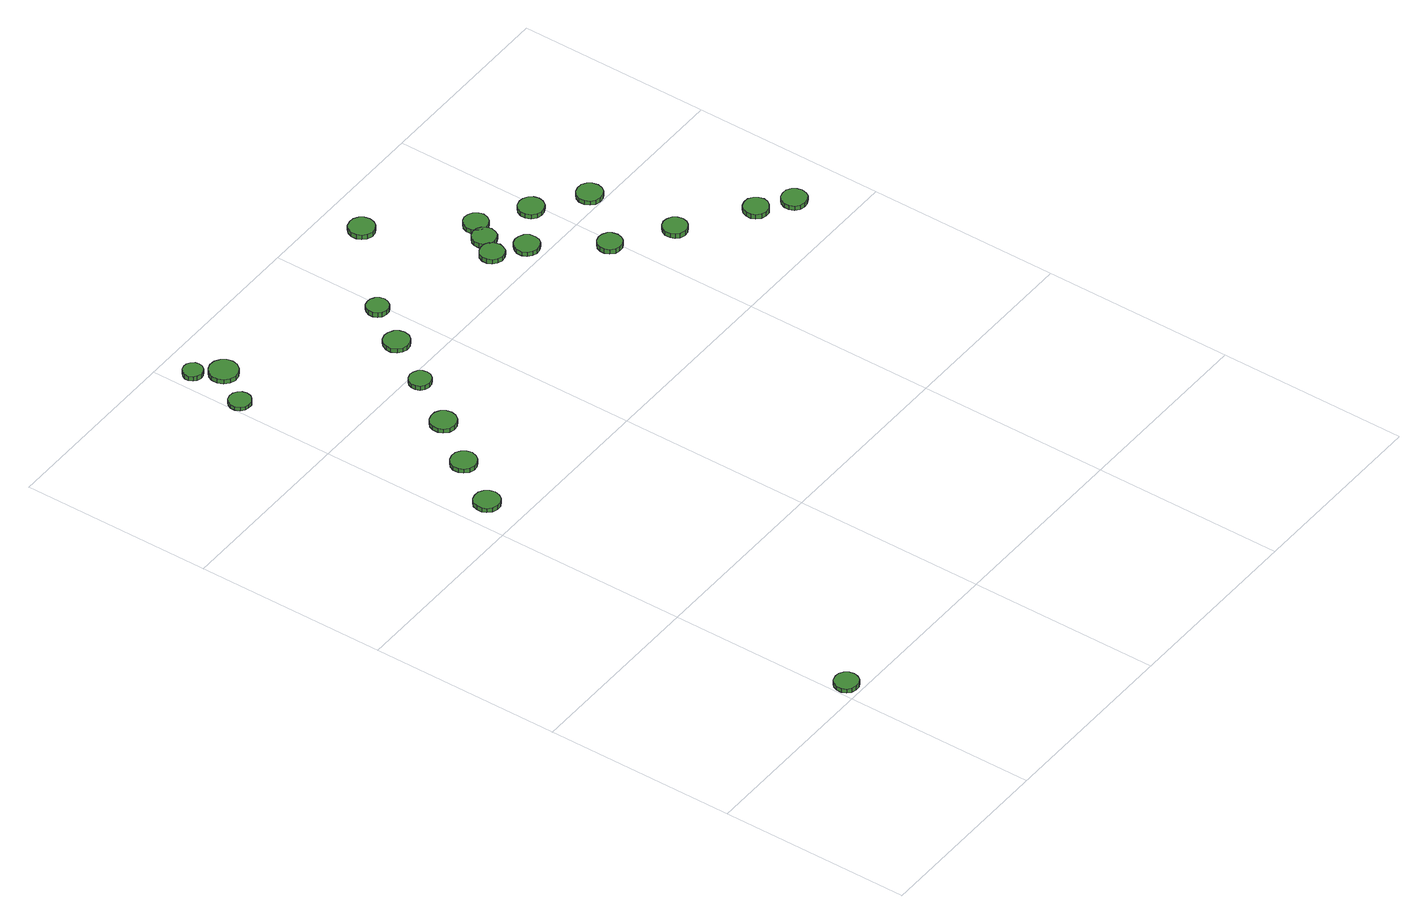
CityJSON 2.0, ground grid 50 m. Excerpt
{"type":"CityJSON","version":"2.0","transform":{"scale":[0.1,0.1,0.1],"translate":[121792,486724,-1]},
"CityObjects":{
"tree1":{"type":"SolitaryVegetationObject","attributes":{"function":"something"},"geometry":[{"type":"MultiSurface","lod":"1","boundaries":[[[0,1,2,3,4,5,6,7,8,9,10,11,12,13,14]],[[15,16,17,18,19,20,21,22,23,24,25,26,27,28,29]],[[0,29,28,1]],[[1,28,27,2]],[[2,27,26,3]],[[3,26,25,4]],[[4,25,24,5]],[[5,24,23,6]],[[6,23,22,7]],[[7,22,21,8]],[[8,21,20,9]],[[9,20,19,10]],[[10,19,18,11]],[[11,18,17,12]],[[12,17,16,13]],[[13,16,15,14]],[[14,15,29,0]]]}]},
"tree2":{"type":"SolitaryVegetationObject","attributes":{"function":"something"},"geometry":[{"type":"MultiSurface","lod":"1","boundaries":[[[30,31,32,33,34,35,36,37,38,39,40,41,42,43,44]],[[45,46,47,48,49,50,51,52,53,54,55,56,57,58,59]],[[30,59,58,31]],[[31,58,57,32]],[[32,57,56,33]],[[33,56,55,34]],[[34,55,54,35]],[[35,54,53,36]],[[36,53,52,37]],[[37,52,51,38]],[[38,51,50,39]],[[39,50,49,40]],[[40,49,48,41]],[[41,48,47,42]],[[42,47,46,43]],[[43,46,45,44]],[[44,45,59,30]]]}]},
"tree3":{"type":"SolitaryVegetationObject","attributes":{"function":"something"},"geometry":[{"type":"MultiSurface","lod":"1","boundaries":[[[60,61,62,63,64,65,66,67,68,69,70,71,72,73,74]],[[75,76,77,78,79,80,81,82,83,84,85,86,87,88,89]],[[60,89,88,61]],[[61,88,87,62]],[[62,87,86,63]],[[63,86,85,64]],[[64,85,84,65]],[[65,84,83,66]],[[66,83,82,67]],[[67,82,81,68]],[[68,81,80,69]],[[69,80,79,70]],[[70,79,78,71]],[[71,78,77,72]],[[72,77,76,73]],[[73,76,75,74]],[[74,75,89,60]]]}]},
"tree4":{"type":"SolitaryVegetationObject","attributes":{"function":"something"},"geometry":[{"type":"MultiSurface","lod":"1","boundaries":[[[90,91,92,93,94,95,96,97,98,99,100,101,102,103,104]],[[105,106,107,108,109,110,111,112,113,114,115,116,117,118,119]],[[90,119,118,91]],[[91,118,117,92]],[[92,117,116,93]],[[93,116,115,94]],[[94,115,114,95]],[[95,114,113,96]],[[96,113,112,97]],[[97,112,111,98]],[[98,111,110,99]],[[99,110,109,100]],[[100,109,108,101]],[[101,108,107,102]],[[102,107,106,103]],[[103,106,105,104]],[[104,105,119,90]]]}]},
"tree5":{"type":"SolitaryVegetationObject","attributes":{"function":"something"},"geometry":[{"type":"MultiSurface","lod":"1","boundaries":[[[120,121,122,123,124,125,126,127,128,129,130,131,132,133,134]],[[135,136,137,138,139,140,141,142,143,144,145,146,147,148,149]],[[120,149,148,121]],[[121,148,147,122]],[[122,147,146,123]],[[123,146,145,124]],[[124,145,144,125]],[[125,144,143,126]],[[126,143,142,127]],[[127,142,141,128]],[[128,141,140,129]],[[129,140,139,130]],[[130,139,138,131]],[[131,138,137,132]],[[132,137,136,133]],[[133,136,135,134]],[[134,135,149,120]]]}]},
"tree6":{"type":"SolitaryVegetationObject","attributes":{"function":"something"},"geometry":[{"type":"MultiSurface","lod":"1","boundaries":[[[150,151,152,153,154,155,156,157,158,159,160,161,162,163,164]],[[165,166,167,168,169,170,171,172,173,174,175,176,177,178,179]],[[150,179,178,151]],[[151,178,177,152]],[[152,177,176,153]],[[153,176,175,154]],[[154,175,174,155]],[[155,174,173,156]],[[156,173,172,157]],[[157,172,171,158]],[[158,171,170,159]],[[159,170,169,160]],[[160,169,168,161]],[[161,168,167,162]],[[162,167,166,163]],[[163,166,165,164]],[[164,165,179,150]]]}]},
"tree7":{"type":"SolitaryVegetationObject","attributes":{"function":"something"},"geometry":[{"type":"MultiSurface","lod":"1","boundaries":[[[180,181,182,183,184,185,186,187,188,189,190,191,192,193,194]],[[195,196,197,198,199,200,201,202,203,204,205,206,207,208,209]],[[180,209,208,181]],[[181,208,207,182]],[[182,207,206,183]],[[183,206,205,184]],[[184,205,204,185]],[[185,204,203,186]],[[186,203,202,187]],[[187,202,201,188]],[[188,201,200,189]],[[189,200,199,190]],[[190,199,198,191]],[[191,198,197,192]],[[192,197,196,193]],[[193,196,195,194]],[[194,195,209,180]]]}]},
"tree8":{"type":"SolitaryVegetationObject","attributes":{"function":"something"},"geometry":[{"type":"MultiSurface","lod":"1","boundaries":[[[210,211,212,213,214,215,216,217,218,219,220,221,222,223,224]],[[225,226,227,228,229,230,231,232,233,234,235,236,237,238,239]],[[210,239,238,211]],[[211,238,237,212]],[[212,237,236,213]],[[213,236,235,214]],[[214,235,234,215]],[[215,234,233,216]],[[216,233,232,217]],[[217,232,231,218]],[[218,231,230,219]],[[219,230,229,220]],[[220,229,228,221]],[[221,228,227,222]],[[222,227,226,223]],[[223,226,225,224]],[[224,225,239,210]]]}]},
"tree9":{"type":"SolitaryVegetationObject","attributes":{"function":"something"},"geometry":[{"type":"MultiSurface","lod":"1","boundaries":[[[240,241,242,243,244,245,246,247,248,249,250,251,252,253,254]],[[255,256,257,258,259,260,261,262,263,264,265,266,267,268,269]],[[240,269,268,241]],[[241,268,267,242]],[[242,267,266,243]],[[243,266,265,244]],[[244,265,264,245]],[[245,264,263,246]],[[246,263,262,247]],[[247,262,261,248]],[[248,261,260,249]],[[249,260,259,250]],[[250,259,258,251]],[[251,258,257,252]],[[252,257,256,253]],[[253,256,255,254]],[[254,255,269,240]]]}]},
"tree10":{"type":"SolitaryVegetationObject","attributes":{"function":"something"},"geometry":[{"type":"MultiSurface","lod":"1","boundaries":[[[270,271,272,273,274,275,276,277,278,279,280,281,282,283,284]],[[285,286,287,288,289,290,291,292,293,294,295,296,297,298,299]],[[270,299,298,271]],[[271,298,297,272]],[[272,297,296,273]],[[273,296,295,274]],[[274,295,294,275]],[[275,294,293,276]],[[276,293,292,277]],[[277,292,291,278]],[[278,291,290,279]],[[279,290,289,280]],[[280,289,288,281]],[[281,288,287,282]],[[282,287,286,283]],[[283,286,285,284]],[[284,285,299,270]]]}]},
"tree11":{"type":"SolitaryVegetationObject","attributes":{"function":"something"},"geometry":[{"type":"MultiSurface","lod":"1","boundaries":[[[300,301,302,303,304,305,306,307,308,309,310,311,312,313,314]],[[315,316,317,318,319,320,321,322,323,324,325,326,327,328,329]],[[300,329,328,301]],[[301,328,327,302]],[[302,327,326,303]],[[303,326,325,304]],[[304,325,324,305]],[[305,324,323,306]],[[306,323,322,307]],[[307,322,321,308]],[[308,321,320,309]],[[309,320,319,310]],[[310,319,318,311]],[[311,318,317,312]],[[312,317,316,313]],[[313,316,315,314]],[[314,315,329,300]]]}]},
"tree12":{"type":"SolitaryVegetationObject","attributes":{"function":"something"},"geometry":[{"type":"MultiSurface","lod":"1","boundaries":[[[330,331,332,333,334,335,336,337,338,339,340,341,342,343,344]],[[345,346,347,348,349,350,351,352,353,354,355,356,357,358,359]],[[330,359,358,331]],[[331,358,357,332]],[[332,357,356,333]],[[333,356,355,334]],[[334,355,354,335]],[[335,354,353,336]],[[336,353,352,337]],[[337,352,351,338]],[[338,351,350,339]],[[339,350,349,340]],[[340,349,348,341]],[[341,348,347,342]],[[342,347,346,343]],[[343,346,345,344]],[[344,345,359,330]]]}]},
"tree13":{"type":"SolitaryVegetationObject","attributes":{"function":"something"},"geometry":[{"type":"MultiSurface","lod":"1","boundaries":[[[360,361,362,363,364,365,366,367,368,369,370,371,372,373,374]],[[375,376,377,378,379,380,381,382,383,384,385,386,387,388,389]],[[360,389,388,361]],[[361,388,387,362]],[[362,387,386,363]],[[363,386,385,364]],[[364,385,384,365]],[[365,384,383,366]],[[366,383,382,367]],[[367,382,381,368]],[[368,381,380,369]],[[369,380,379,370]],[[370,379,378,371]],[[371,378,377,372]],[[372,377,376,373]],[[373,376,375,374]],[[374,375,389,360]]]}]},
"tree14":{"type":"SolitaryVegetationObject","attributes":{"function":"something"},"geometry":[{"type":"MultiSurface","lod":"1","boundaries":[[[390,391,392,393,394,395,396,397,398,399,400,401,402,403,404]],[[405,406,407,408,409,410,411,412,413,414,415,416,417,418,419]],[[390,419,418,391]],[[391,418,417,392]],[[392,417,416,393]],[[393,416,415,394]],[[394,415,414,395]],[[395,414,413,396]],[[396,413,412,397]],[[397,412,411,398]],[[398,411,410,399]],[[399,410,409,400]],[[400,409,408,401]],[[401,408,407,402]],[[402,407,406,403]],[[403,406,405,404]],[[404,405,419,390]]]}]},
"tree15":{"type":"SolitaryVegetationObject","attributes":{"function":"something"},"geometry":[{"type":"MultiSurface","lod":"1","boundaries":[[[420,421,422,423,424,425,426,427,428,429,430,431,432,433,434]],[[435,436,437,438,439,440,441,442,443,444,445,446,447,448,449]],[[420,449,448,421]],[[421,448,447,422]],[[422,447,446,423]],[[423,446,445,424]],[[424,445,444,425]],[[425,444,443,426]],[[426,443,442,427]],[[427,442,441,428]],[[428,441,440,429]],[[429,440,439,430]],[[430,439,438,431]],[[431,438,437,432]],[[432,437,436,433]],[[433,436,435,434]],[[434,435,449,420]]]}]},
"tree16":{"type":"SolitaryVegetationObject","attributes":{"function":"something"},"geometry":[{"type":"MultiSurface","lod":"1","boundaries":[[[450,451,452,453,454,455,456,457,458,459,460,461,462,463,464]],[[465,466,467,468,469,470,471,472,473,474,475,476,477,478,479]],[[450,479,478,451]],[[451,478,477,452]],[[452,477,476,453]],[[453,476,475,454]],[[454,475,474,455]],[[455,474,473,456]],[[456,473,472,457]],[[457,472,471,458]],[[458,471,470,459]],[[459,470,469,460]],[[460,469,468,461]],[[461,468,467,462]],[[462,467,466,463]],[[463,466,465,464]],[[464,465,479,450]]]}]},
"tree17":{"type":"SolitaryVegetationObject","attributes":{"function":"something"},"geometry":[{"type":"MultiSurface","lod":"1","boundaries":[[[480,481,482,483,484,485,486,487,488,489,490,491,492,493,494]],[[495,496,497,498,499,500,501,502,503,504,505,506,507,508,509]],[[480,509,508,481]],[[481,508,507,482]],[[482,507,506,483]],[[483,506,505,484]],[[484,505,504,485]],[[485,504,503,486]],[[486,503,502,487]],[[487,502,501,488]],[[488,501,500,489]],[[489,500,499,490]],[[490,499,498,491]],[[491,498,497,492]],[[492,497,496,493]],[[493,496,495,494]],[[494,495,509,480]]]}]},
"tree18":{"type":"SolitaryVegetationObject","attributes":{"function":"something"},"geometry":[{"type":"MultiSurface","lod":"1","boundaries":[[[510,511,512,513,514,515,516,517,518,519,520,521,522,523,524]],[[525,526,527,528,529,530,531,532,533,534,535,536,537,538,539]],[[510,539,538,511]],[[511,538,537,512]],[[512,537,536,513]],[[513,536,535,514]],[[514,535,534,515]],[[515,534,533,516]],[[516,533,532,517]],[[517,532,531,518]],[[518,531,530,519]],[[519,530,529,520]],[[520,529,528,521]],[[521,528,527,522]],[[522,527,526,523]],[[523,526,525,524]],[[524,525,539,510]]]}]},
"tree19":{"type":"SolitaryVegetationObject","attributes":{"function":"something"},"geometry":[{"type":"MultiSurface","lod":"1","boundaries":[[[540,541,542,543,544,545,546,547,548,549,550,551,552,553,554]],[[555,556,557,558,559,560,561,562,563,564,565,566,567,568,569]],[[540,569,568,541]],[[541,568,567,542]],[[542,567,566,543]],[[543,566,565,544]],[[544,565,564,545]],[[545,564,563,546]],[[546,563,562,547]],[[547,562,561,548]],[[548,561,560,549]],[[549,560,559,550]],[[550,559,558,551]],[[551,558,557,552]],[[552,557,556,553]],[[553,556,555,554]],[[554,555,569,540]]]}]},
"tree20":{"type":"SolitaryVegetationObject","attributes":{"function":"something"},"geometry":[{"type":"MultiSurface","lod":"1","boundaries":[[[570,571,572,573,574,575,576,577,578,579,580,581,582,583,584]],[[585,586,587,588,589,590,591,592,593,594,595,596,597,598,599]],[[570,599,598,571]],[[571,598,597,572]],[[572,597,596,573]],[[573,596,595,574]],[[574,595,594,575]],[[575,594,593,576]],[[576,593,592,577]],[[577,592,591,578]],[[578,591,590,579]],[[579,590,589,580]],[[580,589,588,581]],[[581,588,587,582]],[[582,587,586,583]],[[583,586,585,584]],[[584,585,599,570]]]}]},
"tree21":{"type":"SolitaryVegetationObject","attributes":{"function":"something"},"geometry":[{"type":"MultiSurface","lod":"1","boundaries":[[[600,601,602,603,604,605,606,607,608,609,610,611,612,613,614]],[[615,616,617,618,619,620,621,622,623,624,625,626,627,628,629]],[[600,629,628,601]],[[601,628,627,602]],[[602,627,626,603]],[[603,626,625,604]],[[604,625,624,605]],[[605,624,623,606]],[[606,623,622,607]],[[607,622,621,608]],[[608,621,620,609]],[[609,620,619,610]],[[610,619,618,611]],[[611,618,617,612]],[[612,617,616,613]],[[613,616,615,614]],[[614,615,629,600]]]}]}
},
"vertices":[
[65,38,20],[62,51,20],[55,61,20],[44,68,20],[31,69,20],[18,65,20],[9,57,20],[4,45,20],[4,32,20],[9,20,20],[18,12,20],[31,8,20],[44,9,20],[55,15,20],[62,26,20],[62,26,8],[55,15,8],[44,9,8],[31,8,8],[18,12,8],[9,20,8],[4,32,8],[4,45,8],[9,57,8],[18,65,8],[31,69,8],[44,68,8],[55,61,8],[62,51,8],[65,38,8],
[104,1094,20],[101,1108,20],[93,1119,20],[81,1126,20],[68,1127,20],[54,1123,20],[44,1114,20],[39,1101,20],[39,1087,20],[44,1075,20],[54,1065,20],[68,1061,20],[81,1062,20],[93,1069,20],[101,1081,20],[101,1081,8],[93,1069,8],[81,1062,8],[68,1061,8],[54,1065,8],[44,1075,8],[39,1087,8],[39,1101,8],[44,1114,8],[54,1123,8],[68,1127,8],[81,1126,8],[93,1119,8],[101,1108,8],[104,1094,8],
[188,1220,19],[185,1234,19],[177,1245,19],[165,1252,19],[152,1253,19],[138,1249,19],[128,1240,19],[122,1227,19],[122,1213,19],[128,1201,19],[138,1192,19],[152,1187,19],[165,1189,19],[177,1196,19],[185,1207,19],[185,1207,7],[177,1196,7],[165,1189,7],[152,1187,7],[138,1192,7],[128,1201,7],[122,1213,7],[122,1227,7],[128,1240,7],[138,1249,7],[152,1253,7],[165,1252,7],[177,1245,7],[185,1234,7],[188,1220,7],
[58,1772,16],[55,1784,16],[48,1793,16],[38,1799,16],[26,1800,16],[15,1797,16],[6,1789,16],[1,1778,16],[1,1766,16],[6,1755,16],[15,1747,16],[26,1744,16],[38,1745,16],[48,1751,16],[55,1760,16],[55,1760,6],[48,1751,6],[38,1745,6],[26,1744,6],[15,1747,6],[6,1755,6],[1,1766,6],[1,1778,6],[6,1789,6],[15,1797,6],[26,1800,6],[38,1799,6],[48,1793,6],[55,1784,6],[58,1772,6],
[75,1921,19],[73,1931,19],[66,1940,19],[57,1945,19],[47,1946,19],[37,1943,19],[29,1936,19],[24,1926,19],[24,1916,19],[29,1906,19],[37,1899,19],[47,1896,19],[57,1897,19],[66,1902,19],[73,1911,19],[73,1911,6],[66,1902,6],[57,1897,6],[47,1896,6],[37,1899,6],[29,1906,6],[24,1916,6],[24,1926,6],[29,1936,6],[37,1943,6],[47,1946,6],[57,1945,6],[66,1940,6],[73,1931,6],[75,1921,6],
[276,1341,20],[273,1355,20],[265,1366,20],[253,1373,20],[239,1374,20],[226,1370,20],[215,1361,20],[210,1348,20],[210,1334,20],[215,1322,20],[226,1312,20],[239,1308,20],[253,1309,20],[265,1316,20],[273,1328,20],[273,1328,8],[265,1316,8],[253,1309,8],[239,1308,8],[226,1312,8],[215,1322,8],[210,1334,8],[210,1348,8],[215,1361,8],[226,1370,8],[239,1374,8],[253,1373,8],[265,1366,8],[273,1355,8],[276,1341,8],
[130,1864,17],[127,1879,17],[118,1891,17],[105,1899,17],[89,1901,17],[75,1896,17],[63,1886,17],[57,1872,17],[57,1856,17],[63,1842,17],[75,1832,17],[89,1827,17],[105,1829,17],[118,1837,17],[127,1849,17],[127,1849,5],[118,1837,5],[105,1829,5],[89,1827,5],[75,1832,5],[63,1842,5],[57,1856,5],[57,1872,5],[63,1886,5],[75,1896,5],[89,1901,5],[105,1899,5],[118,1891,5],[127,1879,5],[130,1864,5],
[359,1471,20],[357,1482,20],[350,1492,20],[340,1497,20],[328,1499,20],[317,1495,20],[308,1487,20],[303,1477,20],[303,1465,20],[308,1454,20],[317,1446,20],[328,1443,20],[340,1444,20],[350,1450,20],[357,1459,20],[357,1459,8],[350,1450,8],[340,1444,8],[328,1443,8],[317,1446,8],[308,1454,8],[303,1465,8],[303,1477,8],[308,1487,8],[317,1495,8],[328,1499,8],[340,1497,8],[350,1492,8],[357,1482,8],[359,1471,8],
[444,1595,20],[441,1608,20],[433,1619,20],[421,1626,20],[407,1628,20],[394,1624,20],[384,1614,20],[378,1602,20],[378,1588,20],[384,1575,20],[394,1566,20],[407,1562,20],[421,1563,20],[433,1570,20],[441,1581,20],[441,1581,8],[433,1570,8],[421,1563,8],[407,1562,8],[394,1566,8],[384,1575,8],[378,1588,8],[378,1602,8],[384,1614,8],[394,1624,8],[407,1628,8],[421,1626,8],[433,1619,8],[441,1608,8],[444,1595,8],
[513,1702,20],[510,1714,20],[503,1723,20],[493,1729,20],[482,1730,20],[470,1727,20],[462,1719,20],[457,1708,20],[457,1696,20],[462,1686,20],[470,1678,20],[482,1674,20],[493,1675,20],[503,1681,20],[510,1691,20],[510,1691,7],[503,1681,7],[493,1675,7],[482,1674,7],[470,1678,7],[462,1686,7],[457,1696,7],[457,1708,7],[462,1719,7],[470,1727,7],[482,1730,7],[493,1729,7],[503,1723,7],[510,1714,7],[513,1702,7],
[723,1894,22],[720,1908,22],[712,1919,22],[700,1926,22],[687,1927,22],[673,1923,22],[663,1914,22],[658,1901,22],[658,1887,22],[663,1875,22],[673,1866,22],[687,1861,22],[700,1863,22],[712,1870,22],[720,1881,22],[720,1881,9],[712,1870,9],[700,1863,9],[687,1861,9],[673,1866,9],[663,1875,9],[658,1887,9],[658,1901,9],[663,1914,9],[673,1923,9],[687,1927,9],[700,1926,9],[712,1919,9],[720,1908,9],[723,1894,9],
[826,1595,21],[823,1608,21],[816,1619,21],[805,1625,21],[792,1626,21],[780,1622,21],[770,1614,21],[765,1602,21],[765,1589,21],[770,1577,21],[780,1569,21],[792,1565,21],[805,1566,21],[816,1572,21],[823,1583,21],[823,1583,8],[816,1572,8],[805,1566,8],[792,1565,8],[780,1569,8],[770,1577,8],[765,1589,8],[765,1602,8],[770,1614,8],[780,1622,8],[792,1626,8],[805,1625,8],[816,1619,8],[823,1608,8],[826,1595,8],
[861,1643,20],[858,1656,20],[851,1666,20],[840,1673,20],[827,1674,20],[815,1670,20],[805,1661,20],[800,1650,20],[800,1637,20],[805,1625,20],[815,1616,20],[827,1612,20],[840,1614,20],[851,1620,20],[858,1631,20],[858,1631,7],[851,1620,7],[840,1614,7],[827,1612,7],[815,1616,7],[805,1625,7],[800,1637,7],[800,1650,7],[805,1661,7],[815,1670,7],[827,1674,7],[840,1673,7],[851,1666,7],[858,1656,7],[861,1643,7],
[897,1546,20],[895,1559,20],[887,1570,20],[875,1576,20],[862,1578,20],[850,1574,20],[840,1565,20],[834,1553,20],[834,1539,20],[840,1527,20],[850,1519,20],[862,1514,20],[875,1516,20],[887,1522,20],[895,1533,20],[895,1533,8],[887,1522,8],[875,1516,8],[862,1514,8],[850,1519,8],[840,1527,8],[834,1539,8],[834,1553,8],[840,1565,8],[850,1574,8],[862,1578,8],[875,1576,8],[887,1570,8],[895,1559,8],[897,1546,8],
[892,1689,20],[889,1701,20],[881,1712,20],[870,1718,20],[857,1720,20],[845,1716,20],[835,1707,20],[830,1695,20],[830,1682,20],[835,1670,20],[845,1661,20],[857,1657,20],[870,1659,20],[881,1665,20],[889,1676,20],[889,1676,7],[881,1665,7],[870,1659,7],[857,1657,7],[845,1661,7],[835,1670,7],[830,1682,7],[830,1695,7],[835,1707,7],[845,1716,7],[857,1720,7],[870,1718,7],[881,1712,7],[889,1701,7],[892,1689,7],
[1016,1394,19],[1013,1407,19],[1006,1417,19],[995,1423,19],[982,1425,19],[970,1421,19],[960,1412,19],[955,1400,19],[955,1388,19],[960,1376,19],[970,1367,19],[982,1363,19],[995,1364,19],[1006,1371,19],[1013,1381,19],[1013,1381,6],[1006,1371,6],[995,1364,6],[982,1363,6],[970,1367,6],[960,1376,6],[955,1388,6],[955,1400,6],[960,1412,6],[970,1421,6],[982,1425,6],[995,1423,6],[1006,1417,6],[1013,1407,6],[1016,1394,6],
[1014,1617,19],[1011,1630,19],[1003,1641,19],[991,1647,19],[978,1649,19],[965,1645,19],[955,1636,19],[949,1623,19],[949,1610,19],[955,1597,19],[965,1588,19],[978,1584,19],[991,1586,19],[1003,1592,19],[1011,1603,19],[1011,1603,7],[1003,1592,7],[991,1586,7],[978,1584,7],[965,1588,7],[955,1597,7],[949,1610,7],[949,1623,7],[955,1636,7],[965,1645,7],[978,1649,7],[991,1647,7],[1003,1641,7],[1011,1630,7],[1014,1617,7],
[1149,1302,20],[1146,1314,20],[1139,1325,20],[1127,1331,20],[1115,1333,20],[1102,1329,20],[1093,1320,20],[1088,1308,20],[1088,1295,20],[1093,1284,20],[1102,1275,20],[1115,1271,20],[1127,1272,20],[1139,1279,20],[1146,1289,20],[1146,1289,7],[1139,1279,7],[1127,1272,7],[1115,1271,7],[1102,1275,7],[1093,1284,7],[1088,1295,7],[1088,1308,7],[1093,1320,7],[1102,1329,7],[1115,1333,7],[1127,1331,7],[1139,1325,7],[1146,1314,7],[1149,1302,7],
[1133,1533,19],[1130,1547,19],[1122,1558,19],[1111,1565,19],[1097,1566,19],[1084,1562,19],[1074,1553,19],[1068,1540,19],[1068,1527,19],[1074,1514,19],[1084,1505,19],[1097,1501,19],[1111,1502,19],[1122,1509,19],[1130,1520,19],[1130,1520,7],[1122,1509,7],[1111,1502,7],[1097,1501,7],[1084,1505,7],[1074,1514,7],[1068,1527,7],[1068,1540,7],[1074,1553,7],[1084,1562,7],[1097,1566,7],[1111,1565,7],[1122,1558,7],[1130,1547,7],[1133,1533,7],
[1316,1188,20],[1313,1201,20],[1305,1212,20],[1294,1219,20],[1281,1220,20],[1268,1216,20],[1258,1207,20],[1253,1195,20],[1253,1182,20],[1258,1170,20],[1268,1161,20],[1281,1157,20],[1294,1158,20],[1305,1165,20],[1313,1175,20],[1313,1175,7],[1305,1165,7],[1294,1158,7],[1281,1157,7],[1268,1161,7],[1258,1170,7],[1253,1182,7],[1253,1195,7],[1258,1207,7],[1268,1216,7],[1281,1220,7],[1294,1219,7],[1305,1212,7],[1313,1201,7],[1316,1188,7],
[1394,1134,19],[1391,1147,19],[1384,1158,19],[1372,1165,19],[1359,1166,19],[1346,1162,19],[1336,1153,19],[1330,1141,19],[1330,1128,19],[1336,1115,19],[1346,1106,19],[1359,1102,19],[1372,1104,19],[1384,1110,19],[1391,1121,19],[1391,1121,7],[1384,1110,7],[1372,1104,7],[1359,1102,7],[1346,1106,7],[1336,1115,7],[1330,1128,7],[1330,1141,7],[1336,1153,7],[1346,1162,7],[1359,1166,7],[1372,1165,7],[1384,1158,7],[1391,1147,7],[1394,1134,7]
]}
